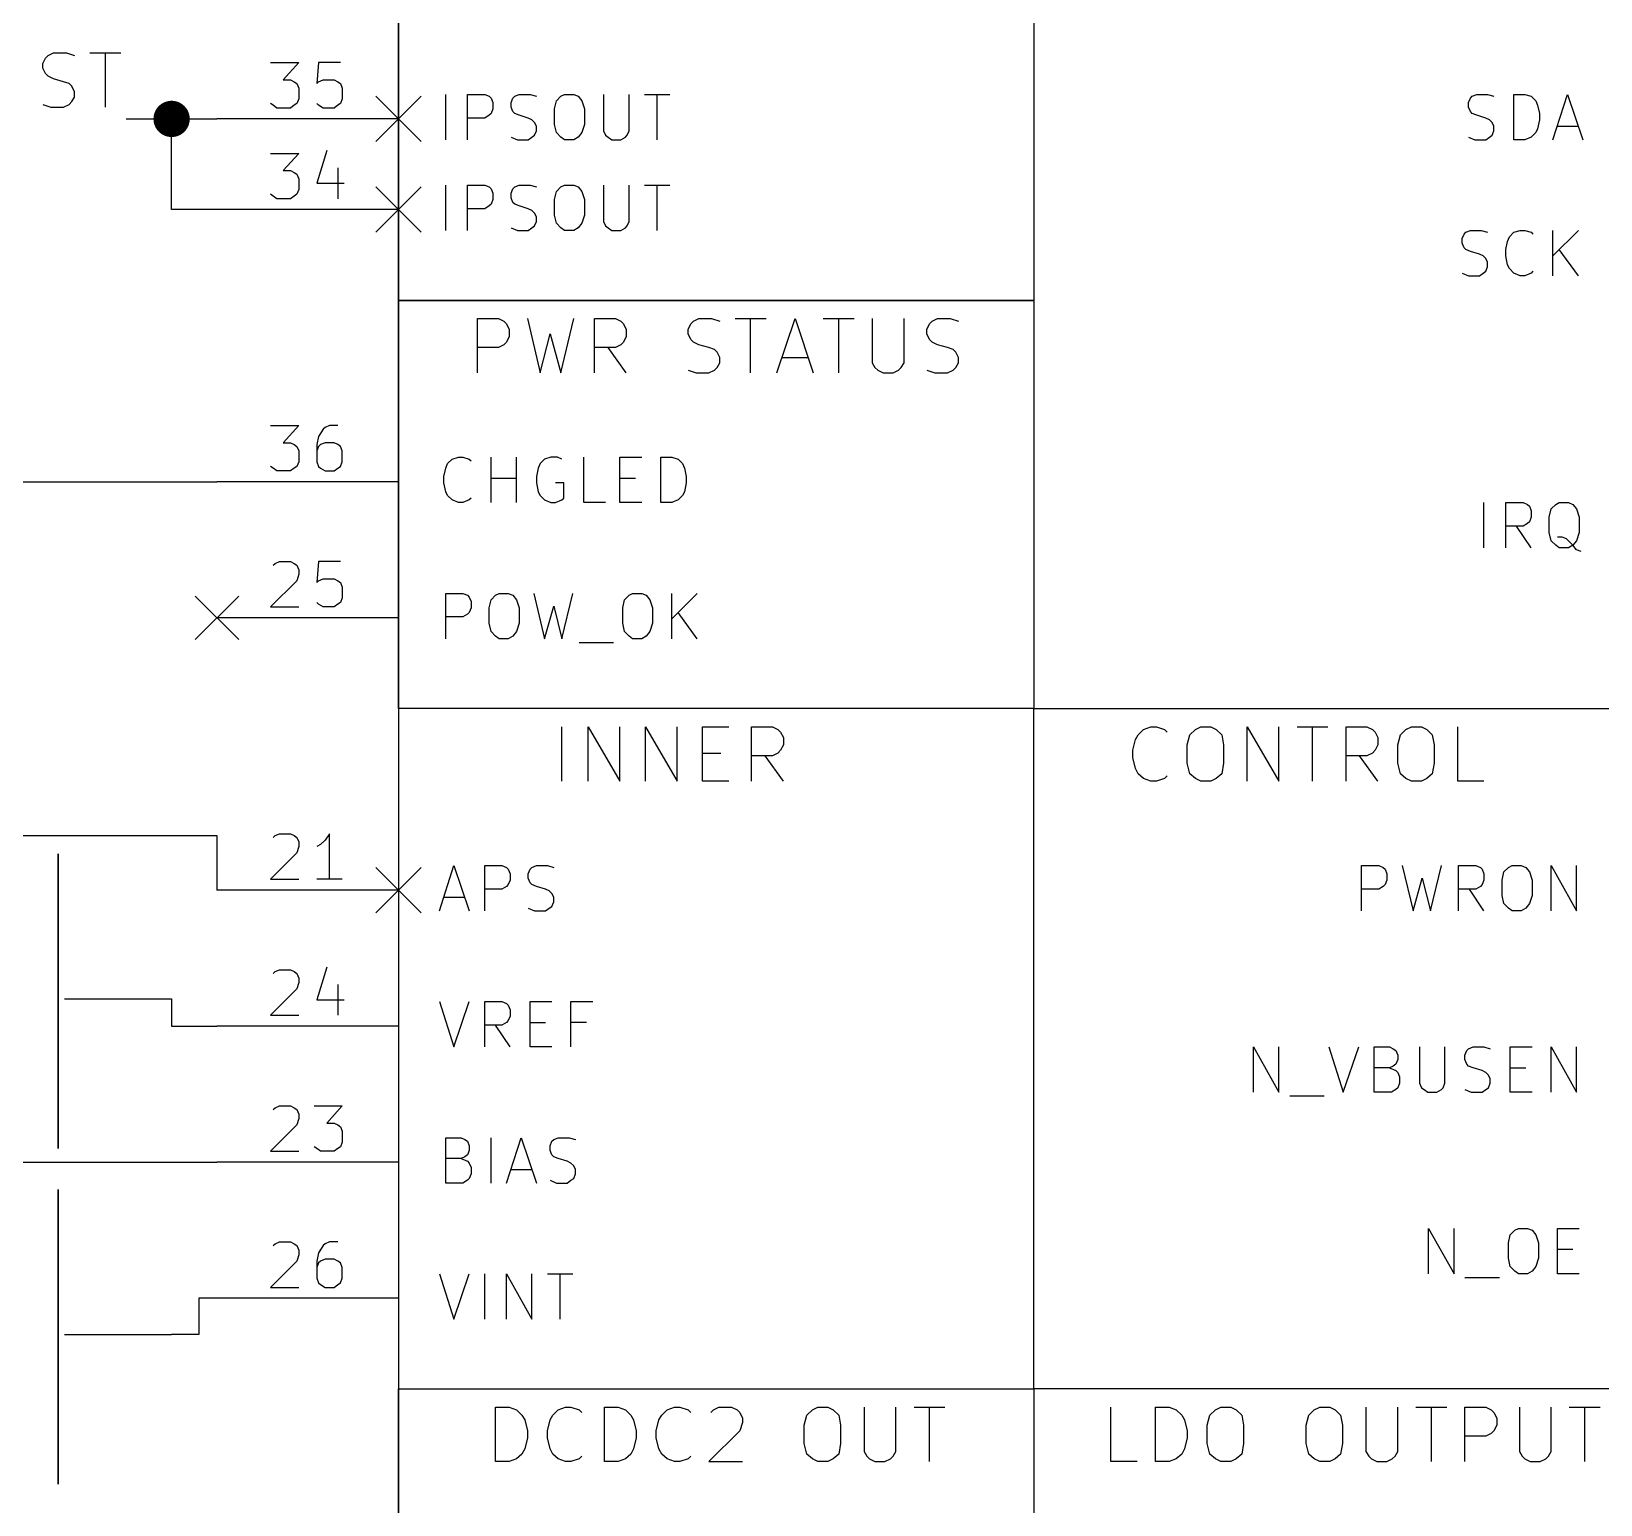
# Model space of a CAD drawing. Extents: x 12 to 829, y -582 to -12.
# Drawn here: x 147.71 to 191.63, y -481.52 to -440.27 of the extents above; entities that cross this region are included whole.
import ezdxf

# ---------------------------------------------------------------- set-up
doc = ezdxf.new("R2010")
doc.units = 0
doc.header["$MEASUREMENT"] = 0
doc.layers.add('BLACK', color=7, linetype='CONTINUOUS')

msp = doc.modelspace()

# ---------------------------------------------------------------- linework, layer by layer
at = {"layer": 'Black'}
for p, q in [((157.988, -410.972), (157.988, -532.892)), ((157.988, -447.802), (157.988, -437.642)), ((175.768, -437.642), (175.768, -447.802)), ((175.768, -437.642), (175.768, -459.232)), ((148.184, -440.944), (148.336, -440.868)), ((148.336, -440.868), (148.692, -440.868)), ((148.692, -440.868), (148.92, -440.944)), ((149.352, -440.868), (150.216, -440.868)), ((149.784, -442.392), (149.784, -440.868)), ((148.031, -441.173), (148.107, -441.02)), ((148.031, -441.3), (148.031, -441.173)), ((148.107, -441.452), (148.031, -441.3)), ((148.107, -441.02), (148.184, -440.944)), ((154.407, -441.147), (155.194, -441.147)), ((155.194, -441.147), (154.762, -441.63)), ((155.753, -441.147), (155.702, -441.731)), ((156.362, -441.147), (155.753, -441.147)), ((148.184, -441.528), (148.107, -441.452)), ((148.336, -441.604), (148.184, -441.528)), ((148.615, -441.681), (148.336, -441.604)), ((148.768, -441.731), (148.615, -441.681)), ((148.844, -441.808), (148.768, -441.731)), ((154.762, -441.63), (154.965, -441.63)), ((154.965, -441.63), (155.067, -441.681)), ((155.067, -441.681), (155.143, -441.731)), ((155.143, -441.731), (155.194, -441.858)), ((155.702, -441.731), (155.753, -441.681)), ((155.753, -441.681), (155.88, -441.63)), ((155.88, -441.63), (156.185, -441.63)), ((156.185, -441.63), (156.286, -441.681)), ((156.286, -441.681), (156.362, -441.731)), ((156.362, -441.731), (156.413, -441.858)), ((148.768, -442.316), (148.844, -442.239)), ((148.92, -441.96), (148.844, -441.808)), ((148.844, -442.239), (148.92, -442.112)), ((148.92, -442.112), (148.92, -441.96)), ((155.194, -442.163), (155.143, -442.29)), ((155.194, -441.858), (155.194, -442.163)), ((156.413, -442.163), (156.362, -442.29)), ((156.413, -441.858), (156.413, -442.163)), ((158.623, -442.087), (157.353, -443.357)), ((158.623, -443.357), (157.353, -442.087)), ((159.309, -443.306), (159.309, -442.036)), ((159.918, -443.306), (159.918, -442.036)), ((159.918, -442.036), (160.401, -442.036)), ((160.401, -442.036), (160.528, -442.087)), ((160.528, -442.087), (160.579, -442.138)), ((160.579, -442.138), (160.63, -442.265)), ((161.138, -442.265), (161.188, -442.138)), ((161.188, -442.138), (161.239, -442.087)), ((161.239, -442.087), (161.366, -442.036)), ((161.366, -442.036), (161.671, -442.036)), ((161.671, -442.036), (161.849, -442.087)), ((162.357, -442.443), (162.408, -442.214)), ((162.408, -442.214), (162.535, -442.087)), ((162.535, -442.087), (162.636, -442.036)), ((162.636, -442.036), (162.89, -442.036)), ((162.89, -442.036), (163.017, -442.087)), ((163.017, -442.087), (163.119, -442.214)), ((163.119, -442.214), (163.195, -442.443)), ((163.728, -442.036), (163.728, -443.052)), ((164.44, -443.052), (164.44, -442.036)), ((164.871, -442.036), (165.583, -442.036)), ((165.227, -443.306), (165.227, -442.036)), ((187.935, -442.265), (187.985, -442.138)), ((187.985, -442.138), (188.036, -442.087)), ((188.036, -442.087), (188.163, -442.036)), ((188.163, -442.036), (188.468, -442.036)), ((188.468, -442.036), (188.646, -442.087)), ((189.205, -443.306), (189.205, -442.036)), ((189.205, -442.036), (189.509, -442.036)), ((189.509, -442.036), (189.687, -442.087)), ((189.687, -442.087), (189.814, -442.214)), ((189.814, -442.214), (189.865, -442.341)), ((190.297, -443.306), (190.703, -442.036)), ((190.703, -442.036), (191.135, -443.306)), ((148.031, -442.316), (148.26, -442.392)), ((148.26, -442.392), (148.615, -442.392)), ((148.615, -442.392), (148.768, -442.316)), ((154.483, -442.341), (154.407, -442.29)), ((154.584, -442.417), (154.483, -442.341)), ((154.965, -442.417), (154.584, -442.417)), ((155.067, -442.341), (154.965, -442.417)), ((155.143, -442.29), (155.067, -442.341)), ((155.753, -442.341), (155.702, -442.29)), ((155.88, -442.417), (155.753, -442.341)), ((156.185, -442.417), (155.88, -442.417)), ((156.286, -442.341), (156.185, -442.417)), ((156.362, -442.29), (156.286, -442.341)), ((160.528, -442.62), (160.401, -442.697)), ((160.579, -442.57), (160.528, -442.62)), ((160.63, -442.443), (160.579, -442.57)), ((160.63, -442.265), (160.63, -442.443)), ((161.138, -442.392), (161.138, -442.265)), ((161.188, -442.519), (161.138, -442.392)), ((161.239, -442.57), (161.188, -442.519)), ((161.366, -442.62), (161.239, -442.57)), ((161.62, -442.697), (161.366, -442.62)), ((162.357, -442.874), (162.357, -442.443)), ((163.195, -442.443), (163.195, -442.874)), ((187.935, -442.392), (187.935, -442.265)), ((187.985, -442.519), (187.935, -442.392)), ((188.036, -442.57), (187.985, -442.519)), ((188.163, -442.62), (188.036, -442.57)), ((188.417, -442.697), (188.163, -442.62)), ((189.865, -442.341), (189.916, -442.57)), ((189.916, -442.57), (189.916, -442.747)), ((150.368, -442.722), (152.908, -442.722)), ((151.638, -445.262), (151.638, -442.722)), ((157.988, -442.722), (152.908, -442.722)), ((160.401, -442.697), (159.918, -442.697)), ((161.722, -442.747), (161.62, -442.697)), ((161.798, -442.824), (161.722, -442.747)), ((161.849, -442.925), (161.798, -442.824)), ((161.798, -443.179), (161.849, -443.052)), ((161.849, -443.052), (161.849, -442.925)), ((162.408, -443.103), (162.357, -442.874)), ((162.535, -443.23), (162.408, -443.103)), ((163.119, -443.103), (163.017, -443.23)), ((163.195, -442.874), (163.119, -443.103)), ((163.728, -443.052), (163.779, -443.179)), ((164.389, -443.179), (164.44, -443.052)), ((188.519, -442.747), (188.417, -442.697)), ((188.595, -442.824), (188.519, -442.747)), ((188.646, -442.925), (188.595, -442.824)), ((188.595, -443.179), (188.646, -443.052)), ((188.646, -443.052), (188.646, -442.925)), ((189.814, -443.103), (189.687, -443.23)), ((189.865, -443.001), (189.814, -443.103)), ((189.916, -442.747), (189.865, -443.001)), ((190.424, -442.925), (191.008, -442.925)), ((161.138, -443.23), (161.315, -443.306)), ((161.315, -443.306), (161.62, -443.306)), ((161.62, -443.306), (161.722, -443.23)), ((161.722, -443.23), (161.798, -443.179)), ((162.636, -443.306), (162.535, -443.23)), ((162.89, -443.306), (162.636, -443.306)), ((163.017, -443.23), (162.89, -443.306)), ((163.779, -443.179), (163.855, -443.23)), ((163.855, -443.23), (163.957, -443.306)), ((163.957, -443.306), (164.211, -443.306)), ((164.211, -443.306), (164.338, -443.23)), ((164.338, -443.23), (164.389, -443.179)), ((187.935, -443.23), (188.112, -443.306)), ((188.112, -443.306), (188.417, -443.306)), ((188.417, -443.306), (188.519, -443.23)), ((188.519, -443.23), (188.595, -443.179)), ((189.509, -443.306), (189.205, -443.306)), ((189.687, -443.23), (189.509, -443.306)), ((154.407, -443.687), (155.194, -443.687)), ((155.194, -443.687), (154.762, -444.17)), ((155.981, -443.611), (155.702, -444.525)), ((154.762, -444.17), (154.965, -444.17)), ((154.965, -444.17), (155.067, -444.221)), ((155.067, -444.221), (155.143, -444.271)), ((155.143, -444.271), (155.194, -444.398)), ((155.194, -444.398), (155.194, -444.703)), ((156.286, -444.094), (156.286, -444.957)), ((154.483, -444.881), (154.407, -444.83)), ((155.143, -444.83), (155.067, -444.881)), ((155.194, -444.703), (155.143, -444.83)), ((155.702, -444.525), (156.464, -444.525)), ((158.623, -444.627), (157.353, -445.897)), ((158.623, -445.897), (157.353, -444.627)), ((159.309, -445.846), (159.309, -444.576)), ((159.918, -445.846), (159.918, -444.576)), ((159.918, -444.576), (160.401, -444.576)), ((160.401, -444.576), (160.528, -444.627)), ((160.528, -444.627), (160.579, -444.678)), ((160.579, -444.678), (160.63, -444.805)), ((160.63, -444.805), (160.63, -444.983)), ((161.138, -444.805), (161.188, -444.678)), ((161.138, -444.932), (161.138, -444.805)), ((161.188, -444.678), (161.239, -444.627)), ((161.239, -444.627), (161.366, -444.576)), ((161.366, -444.576), (161.671, -444.576)), ((161.671, -444.576), (161.849, -444.627)), ((162.357, -444.983), (162.408, -444.754)), ((162.408, -444.754), (162.535, -444.627)), ((162.535, -444.627), (162.636, -444.576)), ((162.636, -444.576), (162.89, -444.576)), ((162.89, -444.576), (163.017, -444.627)), ((163.017, -444.627), (163.119, -444.754)), ((163.119, -444.754), (163.195, -444.983)), ((163.728, -444.576), (163.728, -445.592)), ((164.44, -445.592), (164.44, -444.576)), ((164.871, -444.576), (165.583, -444.576)), ((165.227, -445.846), (165.227, -444.576)), ((152.908, -445.262), (151.638, -445.262)), ((157.988, -445.262), (152.908, -445.262)), ((154.584, -444.957), (154.483, -444.881)), ((154.965, -444.957), (154.584, -444.957)), ((155.067, -444.881), (154.965, -444.957)), ((160.401, -445.237), (159.918, -445.237)), ((160.528, -445.16), (160.401, -445.237)), ((160.579, -445.11), (160.528, -445.16)), ((160.63, -444.983), (160.579, -445.11)), ((161.188, -445.059), (161.138, -444.932)), ((161.239, -445.11), (161.188, -445.059)), ((161.366, -445.16), (161.239, -445.11)), ((161.62, -445.237), (161.366, -445.16)), ((161.722, -445.287), (161.62, -445.237)), ((161.798, -445.364), (161.722, -445.287)), ((162.357, -445.414), (162.357, -444.983)), ((163.195, -444.983), (163.195, -445.414)), ((161.722, -445.77), (161.798, -445.719)), ((161.849, -445.465), (161.798, -445.364)), ((161.798, -445.719), (161.849, -445.592)), ((161.849, -445.592), (161.849, -445.465)), ((162.408, -445.643), (162.357, -445.414)), ((162.535, -445.77), (162.408, -445.643)), ((163.119, -445.643), (163.017, -445.77)), ((163.195, -445.414), (163.119, -445.643)), ((163.728, -445.592), (163.779, -445.719)), ((163.779, -445.719), (163.855, -445.77)), ((164.338, -445.77), (164.389, -445.719)), ((164.389, -445.719), (164.44, -445.592)), ((161.138, -445.77), (161.315, -445.846)), ((161.315, -445.846), (161.62, -445.846)), ((161.62, -445.846), (161.722, -445.77)), ((162.636, -445.846), (162.535, -445.77)), ((162.89, -445.846), (162.636, -445.846)), ((163.017, -445.77), (162.89, -445.846)), ((163.855, -445.77), (163.957, -445.846)), ((163.957, -445.846), (164.211, -445.846)), ((164.211, -445.846), (164.338, -445.77)), ((187.757, -446.075), (187.808, -445.948)), ((187.757, -446.202), (187.757, -446.075)), ((187.808, -445.948), (187.858, -445.897)), ((187.858, -445.897), (187.985, -445.846)), ((187.985, -445.846), (188.29, -445.846)), ((188.29, -445.846), (188.468, -445.897)), ((188.976, -446.38), (189.027, -446.151)), ((189.027, -446.151), (189.078, -446.024)), ((189.078, -446.024), (189.205, -445.897)), ((189.205, -445.897), (189.382, -445.846)), ((189.382, -445.846), (189.509, -445.846)), ((189.509, -445.846), (189.687, -445.897)), ((189.687, -445.897), (189.738, -445.948)), ((190.297, -447.116), (190.297, -445.846)), ((191.008, -445.846), (190.297, -446.557)), ((187.808, -446.329), (187.757, -446.202)), ((187.858, -446.38), (187.808, -446.329)), ((187.985, -446.43), (187.858, -446.38)), ((188.239, -446.507), (187.985, -446.43)), ((188.341, -446.557), (188.239, -446.507)), ((188.417, -446.634), (188.341, -446.557)), ((188.468, -446.735), (188.417, -446.634)), ((188.976, -446.557), (188.976, -446.38)), ((189.027, -446.811), (188.976, -446.557)), ((191.008, -447.116), (190.475, -446.38)), ((187.757, -447.04), (187.935, -447.116)), ((188.239, -447.116), (188.341, -447.04)), ((188.341, -447.04), (188.417, -446.989)), ((188.417, -446.989), (188.468, -446.862)), ((188.468, -446.862), (188.468, -446.735)), ((189.078, -446.913), (189.027, -446.811)), ((189.205, -447.04), (189.078, -446.913)), ((189.382, -447.116), (189.205, -447.04)), ((189.687, -447.04), (189.509, -447.116)), ((189.738, -446.989), (189.687, -447.04)), ((187.935, -447.116), (188.239, -447.116)), ((189.509, -447.116), (189.382, -447.116)), ((157.988, -459.232), (157.988, -447.802)), ((157.988, -447.802), (175.768, -447.802)), ((175.768, -447.802), (157.988, -447.802)), ((175.768, -447.802), (175.768, -459.232)), ((160.198, -449.834), (160.198, -448.31)), ((160.198, -448.31), (160.782, -448.31)), ((160.782, -448.31), (160.934, -448.386)), ((160.934, -448.386), (161.011, -448.462)), ((161.595, -448.31), (161.95, -449.834)), ((162.535, -449.834), (162.89, -448.31)), ((163.474, -449.834), (163.474, -448.31)), ((163.474, -448.31), (164.059, -448.31)), ((164.059, -448.31), (164.211, -448.386)), ((164.211, -448.386), (164.287, -448.462)), ((166.167, -448.462), (166.243, -448.386)), ((166.243, -448.386), (166.395, -448.31)), ((166.395, -448.31), (166.751, -448.31)), ((166.751, -448.31), (166.98, -448.386)), ((167.411, -448.31), (168.275, -448.31)), ((167.843, -449.834), (167.843, -448.31)), ((168.58, -449.834), (169.088, -448.31)), ((169.088, -448.31), (169.596, -449.834)), ((169.875, -448.31), (170.739, -448.31)), ((170.307, -449.834), (170.307, -448.31)), ((171.247, -448.31), (171.247, -449.555)), ((172.136, -449.555), (172.136, -448.31)), ((172.847, -448.462), (172.923, -448.386)), ((172.923, -448.386), (173.076, -448.31)), ((173.076, -448.31), (173.431, -448.31)), ((173.431, -448.31), (173.66, -448.386)), ((161.011, -448.462), (161.087, -448.615)), ((161.087, -448.818), (161.011, -448.97)), ((161.087, -448.615), (161.087, -448.818)), ((161.95, -449.834), (162.23, -448.742)), ((162.23, -448.742), (162.535, -449.834)), ((164.287, -448.462), (164.363, -448.615)), ((164.363, -448.818), (164.287, -448.97)), ((164.363, -448.615), (164.363, -448.818)), ((166.091, -448.615), (166.167, -448.462)), ((166.091, -448.742), (166.091, -448.615)), ((166.167, -448.894), (166.091, -448.742)), ((172.771, -448.615), (172.847, -448.462)), ((172.771, -448.742), (172.771, -448.615)), ((172.847, -448.894), (172.771, -448.742)), ((160.782, -449.123), (160.198, -449.123)), ((160.934, -449.047), (160.782, -449.123)), ((161.011, -448.97), (160.934, -449.047)), ((164.059, -449.123), (163.474, -449.123)), ((164.363, -449.834), (163.855, -449.123)), ((164.211, -449.047), (164.059, -449.123)), ((164.287, -448.97), (164.211, -449.047)), ((166.243, -448.97), (166.167, -448.894)), ((166.395, -449.047), (166.243, -448.97)), ((166.675, -449.123), (166.395, -449.047)), ((166.827, -449.174), (166.675, -449.123)), ((166.903, -449.25), (166.827, -449.174)), ((166.98, -449.402), (166.903, -449.25)), ((172.923, -448.97), (172.847, -448.894)), ((173.076, -449.047), (172.923, -448.97)), ((173.355, -449.123), (173.076, -449.047)), ((173.507, -449.174), (173.355, -449.123)), ((173.584, -449.25), (173.507, -449.174)), ((173.66, -449.402), (173.584, -449.25)), ((166.827, -449.758), (166.903, -449.682)), ((166.903, -449.682), (166.98, -449.555)), ((166.98, -449.555), (166.98, -449.402)), ((168.707, -449.402), (169.443, -449.402)), ((171.247, -449.555), (171.323, -449.682)), ((171.323, -449.682), (171.399, -449.758)), ((171.983, -449.758), (172.06, -449.682)), ((172.06, -449.682), (172.136, -449.555)), ((173.507, -449.758), (173.584, -449.682)), ((173.584, -449.682), (173.66, -449.555)), ((173.66, -449.555), (173.66, -449.402)), ((166.091, -449.758), (166.319, -449.834)), ((166.319, -449.834), (166.675, -449.834)), ((166.675, -449.834), (166.827, -449.758)), ((171.399, -449.758), (171.552, -449.834)), ((171.552, -449.834), (171.831, -449.834)), ((171.831, -449.834), (171.983, -449.758)), ((172.771, -449.758), (172.999, -449.834)), ((172.999, -449.834), (173.355, -449.834)), ((173.355, -449.834), (173.507, -449.758)), ((154.407, -451.307), (155.194, -451.307)), ((155.194, -451.307), (154.762, -451.79)), ((155.88, -451.409), (155.753, -451.612)), ((155.931, -451.358), (155.88, -451.409)), ((156.058, -451.307), (155.931, -451.358)), ((156.286, -451.307), (156.058, -451.307)), ((154.762, -451.79), (154.965, -451.79)), ((154.965, -451.79), (155.067, -451.841)), ((155.067, -451.841), (155.143, -451.891)), ((155.143, -451.891), (155.194, -452.018)), ((155.753, -451.612), (155.702, -451.841)), ((155.702, -451.841), (155.702, -452.323)), ((155.753, -451.891), (155.702, -452.018)), ((155.804, -451.841), (155.753, -451.891)), ((155.931, -451.79), (155.804, -451.841)), ((156.185, -451.79), (155.931, -451.79)), ((156.286, -451.841), (156.185, -451.79)), ((156.362, -451.891), (156.286, -451.841)), ((156.413, -452.018), (156.362, -451.891)), ((155.194, -452.323), (155.143, -452.45)), ((155.194, -452.018), (155.194, -452.323)), ((155.702, -452.323), (155.753, -452.45)), ((156.362, -452.45), (156.413, -452.323)), ((156.413, -452.323), (156.413, -452.018)), ((159.36, -452.374), (159.487, -452.247)), ((159.487, -452.247), (159.664, -452.196)), ((159.664, -452.196), (159.791, -452.196)), ((159.791, -452.196), (159.969, -452.247)), ((159.969, -452.247), (160.02, -452.298)), ((160.579, -453.466), (160.579, -452.196)), ((161.29, -453.466), (161.29, -452.196)), ((162.077, -452.247), (161.95, -452.374)), ((162.255, -452.196), (162.077, -452.247)), ((162.433, -452.196), (162.255, -452.196)), ((162.56, -452.247), (162.433, -452.196)), ((163.17, -453.466), (163.17, -452.196)), ((164.186, -453.466), (164.186, -452.196)), ((164.186, -452.196), (164.795, -452.196)), ((165.329, -453.466), (165.329, -452.196)), ((165.329, -452.196), (165.633, -452.196)), ((165.633, -452.196), (165.811, -452.247)), ((165.811, -452.247), (165.938, -452.374)), ((154.483, -452.501), (154.407, -452.45)), ((154.584, -452.577), (154.483, -452.501)), ((154.965, -452.577), (154.584, -452.577)), ((155.067, -452.501), (154.965, -452.577)), ((155.143, -452.45), (155.067, -452.501)), ((155.753, -452.45), (155.804, -452.501)), ((155.804, -452.501), (155.931, -452.577)), ((155.931, -452.577), (156.185, -452.577)), ((156.185, -452.577), (156.286, -452.501)), ((156.286, -452.501), (156.362, -452.45)), ((159.258, -452.73), (159.309, -452.501)), ((159.258, -452.907), (159.258, -452.73)), ((159.309, -452.501), (159.36, -452.374)), ((160.579, -452.78), (161.29, -452.78)), ((161.9, -452.501), (161.849, -452.73)), ((161.849, -452.73), (161.849, -452.907)), ((161.95, -452.374), (161.9, -452.501)), ((164.186, -452.78), (164.617, -452.78)), ((165.938, -452.374), (165.989, -452.501)), ((165.989, -452.501), (166.04, -452.73)), ((166.04, -452.73), (166.04, -452.907)), ((133.858, -452.882), (152.908, -452.882)), ((157.988, -452.882), (152.908, -452.882)), ((159.309, -453.161), (159.258, -452.907)), ((159.36, -453.263), (159.309, -453.161)), ((161.849, -452.907), (161.9, -453.161)), ((161.9, -453.161), (161.95, -453.263)), ((162.611, -452.907), (162.382, -452.907)), ((162.611, -453.339), (162.611, -452.907)), ((165.989, -453.161), (165.938, -453.263)), ((166.04, -452.907), (165.989, -453.161)), ((159.487, -453.39), (159.36, -453.263)), ((159.664, -453.466), (159.487, -453.39)), ((159.791, -453.466), (159.664, -453.466)), ((159.969, -453.39), (159.791, -453.466)), ((160.02, -453.339), (159.969, -453.39)), ((161.95, -453.263), (162.077, -453.39)), ((162.077, -453.39), (162.255, -453.466)), ((162.255, -453.466), (162.382, -453.466)), ((162.382, -453.466), (162.56, -453.39)), ((162.56, -453.39), (162.611, -453.339)), ((163.779, -453.466), (163.17, -453.466)), ((164.795, -453.466), (164.186, -453.466)), ((165.633, -453.466), (165.329, -453.466)), ((165.811, -453.39), (165.633, -453.466)), ((165.938, -453.263), (165.811, -453.39)), ((188.366, -454.736), (188.366, -453.466)), ((188.976, -454.736), (188.976, -453.466)), ((188.976, -453.466), (189.459, -453.466)), ((189.459, -453.466), (189.586, -453.517)), ((189.586, -453.517), (189.636, -453.568)), ((189.636, -453.568), (189.687, -453.695)), ((190.195, -453.873), (190.246, -453.644)), ((190.246, -453.644), (190.373, -453.517)), ((190.373, -453.517), (190.475, -453.466)), ((190.475, -453.466), (190.729, -453.466)), ((190.729, -453.466), (190.856, -453.517)), ((190.856, -453.517), (190.957, -453.644)), ((190.957, -453.644), (191.033, -453.873)), ((189.586, -454.05), (189.459, -454.127)), ((189.636, -454), (189.586, -454.05)), ((189.687, -453.873), (189.636, -454)), ((189.687, -453.695), (189.687, -453.873)), ((190.195, -454.304), (190.195, -453.873)), ((191.033, -453.873), (191.033, -454.304)), ((189.459, -454.127), (188.976, -454.127)), ((189.687, -454.736), (189.281, -454.127)), ((190.246, -454.533), (190.195, -454.304)), ((190.373, -454.66), (190.246, -454.533)), ((190.551, -454.431), (190.424, -454.431)), ((190.678, -454.482), (190.551, -454.431)), ((190.856, -454.66), (190.678, -454.482)), ((190.957, -454.533), (190.856, -454.66)), ((191.033, -454.304), (190.957, -454.533)), ((190.475, -454.736), (190.373, -454.66)), ((190.729, -454.736), (190.475, -454.736)), ((190.856, -454.66), (190.729, -454.736)), ((190.957, -454.787), (190.856, -454.66)), ((191.084, -454.838), (190.957, -454.787)), ((154.483, -455.219), (154.534, -455.168)), ((154.534, -455.168), (154.661, -455.117)), ((154.661, -455.117), (154.965, -455.117)), ((154.965, -455.117), (155.067, -455.168)), ((155.067, -455.168), (155.143, -455.219)), ((155.143, -455.219), (155.194, -455.346)), ((155.194, -455.346), (155.194, -455.473)), ((155.753, -455.117), (155.702, -455.701)), ((156.362, -455.117), (155.753, -455.117)), ((155.143, -455.651), (154.407, -456.387)), ((155.194, -455.473), (155.143, -455.651)), ((155.702, -455.701), (155.753, -455.651)), ((155.753, -455.651), (155.88, -455.6)), ((155.88, -455.6), (156.185, -455.6)), ((156.185, -455.6), (156.286, -455.651)), ((156.286, -455.651), (156.362, -455.701)), ((156.362, -455.701), (156.413, -455.828)), ((156.413, -455.828), (156.413, -456.133)), ((152.298, -456.082), (153.518, -457.302)), ((153.518, -456.082), (152.298, -457.302)), ((155.753, -456.311), (155.702, -456.26)), ((156.362, -456.26), (156.286, -456.311)), ((156.413, -456.133), (156.362, -456.26)), ((159.309, -457.276), (159.309, -456.006)), ((159.309, -456.006), (159.791, -456.006)), ((159.791, -456.006), (159.918, -456.057)), ((159.918, -456.057), (159.969, -456.108)), ((159.969, -456.108), (160.02, -456.235)), ((160.02, -456.235), (160.02, -456.413)), ((160.528, -456.413), (160.579, -456.184)), ((160.579, -456.184), (160.706, -456.057)), ((160.706, -456.057), (160.807, -456.006)), ((160.807, -456.006), (161.061, -456.006)), ((161.061, -456.006), (161.188, -456.057)), ((161.188, -456.057), (161.29, -456.184)), ((161.29, -456.184), (161.366, -456.413)), ((161.773, -456.006), (162.077, -457.276)), ((162.56, -457.276), (162.865, -456.006)), ((164.262, -456.413), (164.313, -456.184)), ((164.313, -456.184), (164.44, -456.057)), ((164.44, -456.057), (164.541, -456.006)), ((164.541, -456.006), (164.795, -456.006)), ((164.795, -456.006), (164.922, -456.057)), ((164.922, -456.057), (165.024, -456.184)), ((165.024, -456.184), (165.1, -456.413)), ((165.633, -457.276), (165.633, -456.006)), ((166.345, -456.006), (165.633, -456.717)), ((157.988, -456.692), (152.908, -456.692)), ((154.407, -456.387), (155.194, -456.387)), ((155.88, -456.387), (155.753, -456.311)), ((156.185, -456.387), (155.88, -456.387)), ((156.286, -456.311), (156.185, -456.387)), ((159.791, -456.667), (159.309, -456.667)), ((159.918, -456.59), (159.791, -456.667)), ((159.969, -456.54), (159.918, -456.59)), ((160.02, -456.413), (159.969, -456.54)), ((160.528, -456.844), (160.528, -456.413)), ((161.366, -456.413), (161.366, -456.844)), ((162.077, -457.276), (162.331, -456.362)), ((162.331, -456.362), (162.56, -457.276)), ((164.262, -456.844), (164.262, -456.413)), ((165.1, -456.413), (165.1, -456.844)), ((166.345, -457.276), (165.811, -456.54)), ((160.579, -457.073), (160.528, -456.844)), ((160.706, -457.2), (160.579, -457.073)), ((161.29, -457.073), (161.188, -457.2)), ((161.366, -456.844), (161.29, -457.073)), ((164.313, -457.073), (164.262, -456.844)), ((164.44, -457.2), (164.313, -457.073)), ((165.024, -457.073), (164.922, -457.2)), ((165.1, -456.844), (165.024, -457.073)), ((160.807, -457.276), (160.706, -457.2)), ((161.061, -457.276), (160.807, -457.276)), ((161.188, -457.2), (161.061, -457.276)), ((163.043, -457.378), (164.008, -457.378)), ((164.541, -457.276), (164.44, -457.2)), ((164.795, -457.276), (164.541, -457.276)), ((164.922, -457.2), (164.795, -457.276)), ((157.988, -459.232), (157.988, -478.282)), ((175.768, -459.232), (157.988, -459.232)), ((175.768, -459.232), (157.988, -459.232)), ((175.768, -478.282), (175.768, -459.232)), ((175.768, -478.282), (175.768, -459.232)), ((175.768, -459.232), (192.278, -459.232)), ((175.768, -459.232), (192.278, -459.232)), ((162.56, -461.264), (162.56, -459.74)), ((163.297, -461.264), (163.297, -459.74)), ((163.297, -459.74), (164.186, -461.264)), ((164.186, -461.264), (164.186, -459.74)), ((164.897, -461.264), (164.897, -459.74)), ((164.897, -459.74), (165.786, -461.264)), ((165.786, -461.264), (165.786, -459.74)), ((166.497, -461.264), (166.497, -459.74)), ((166.497, -459.74), (167.234, -459.74)), ((167.869, -461.264), (167.869, -459.74)), ((167.869, -459.74), (168.453, -459.74)), ((168.453, -459.74), (168.605, -459.816)), ((178.841, -459.816), (179.045, -459.74)), ((179.045, -459.74), (179.197, -459.74)), ((179.197, -459.74), (179.426, -459.816)), ((180.289, -459.816), (180.442, -459.74)), ((180.442, -459.74), (180.721, -459.74)), ((180.721, -459.74), (180.873, -459.816)), ((181.737, -461.264), (181.737, -459.74)), ((181.737, -459.74), (182.626, -461.264)), ((182.626, -461.264), (182.626, -459.74)), ((183.134, -459.74), (183.998, -459.74)), ((183.566, -461.264), (183.566, -459.74)), ((184.506, -461.264), (184.506, -459.74)), ((184.506, -459.74), (185.09, -459.74)), ((185.09, -459.74), (185.242, -459.816)), ((186.182, -459.816), (186.334, -459.74)), ((186.334, -459.74), (186.614, -459.74)), ((186.614, -459.74), (186.766, -459.816)), ((187.63, -461.264), (187.63, -459.74)), ((168.605, -459.816), (168.681, -459.892)), ((168.681, -459.892), (168.758, -460.045)), ((168.758, -460.248), (168.681, -460.4)), ((168.758, -460.045), (168.758, -460.248)), ((178.537, -460.4), (178.613, -460.096)), ((178.613, -460.096), (178.689, -459.969)), ((178.689, -459.969), (178.841, -459.816)), ((179.426, -459.816), (179.502, -459.892)), ((180.061, -460.248), (180.137, -459.969)), ((180.061, -460.756), (180.061, -460.248)), ((180.137, -459.969), (180.289, -459.816)), ((180.873, -459.816), (181.026, -459.969)), ((181.026, -459.969), (181.077, -460.248)), ((181.077, -460.248), (181.077, -460.756)), ((185.242, -459.816), (185.318, -459.892)), ((185.318, -459.892), (185.395, -460.045)), ((185.395, -460.248), (185.318, -460.4)), ((185.395, -460.045), (185.395, -460.248)), ((185.953, -460.248), (186.03, -459.969)), ((185.953, -460.756), (185.953, -460.248)), ((186.03, -459.969), (186.182, -459.816)), ((186.766, -459.816), (186.919, -459.969)), ((186.919, -459.969), (186.969, -460.248)), ((186.969, -460.248), (186.969, -460.756)), ((166.497, -460.477), (167.005, -460.477)), ((168.453, -460.553), (167.869, -460.553)), ((168.758, -461.264), (168.25, -460.553)), ((168.605, -460.477), (168.453, -460.553)), ((168.681, -460.4), (168.605, -460.477)), ((178.537, -460.604), (178.537, -460.4)), ((178.613, -460.908), (178.537, -460.604)), ((185.09, -460.553), (184.506, -460.553)), ((185.395, -461.264), (184.887, -460.553)), ((185.242, -460.477), (185.09, -460.553)), ((185.318, -460.4), (185.242, -460.477)), ((178.689, -461.061), (178.613, -460.908)), ((178.841, -461.188), (178.689, -461.061)), ((179.502, -461.112), (179.426, -461.188)), ((180.137, -461.061), (180.061, -460.756)), ((180.289, -461.188), (180.137, -461.061)), ((181.026, -461.061), (180.873, -461.188)), ((181.077, -460.756), (181.026, -461.061)), ((186.03, -461.061), (185.953, -460.756)), ((186.182, -461.188), (186.03, -461.061)), ((186.919, -461.061), (186.766, -461.188)), ((186.969, -460.756), (186.919, -461.061)), ((167.234, -461.264), (166.497, -461.264)), ((179.045, -461.264), (178.841, -461.188)), ((179.197, -461.264), (179.045, -461.264)), ((179.426, -461.188), (179.197, -461.264)), ((180.442, -461.264), (180.289, -461.188)), ((180.721, -461.264), (180.442, -461.264)), ((180.873, -461.188), (180.721, -461.264)), ((186.334, -461.264), (186.182, -461.188)), ((186.614, -461.264), (186.334, -461.264)), ((186.766, -461.188), (186.614, -461.264)), ((188.366, -461.264), (187.63, -461.264)), ((112.268, -462.788), (152.908, -462.788)), ((152.908, -462.788), (152.908, -464.312)), ((154.483, -462.839), (154.534, -462.788)), ((154.534, -462.788), (154.661, -462.737)), ((154.661, -462.737), (154.965, -462.737)), ((154.965, -462.737), (155.067, -462.788)), ((155.067, -462.788), (155.143, -462.839)), ((155.143, -462.839), (155.194, -462.966)), ((156.058, -462.737), (155.931, -462.915)), ((156.058, -464.007), (156.058, -462.737)), ((148.463, -463.296), (148.463, -471.551)), ((148.463, -471.551), (148.463, -463.296)), ((155.143, -463.271), (154.407, -464.007)), ((155.194, -463.093), (155.143, -463.271)), ((155.194, -462.966), (155.194, -463.093)), ((155.804, -463.042), (155.702, -463.093)), ((155.931, -462.915), (155.804, -463.042)), ((158.623, -463.677), (157.353, -464.947)), ((158.623, -464.947), (157.353, -463.677)), ((159.131, -464.896), (159.537, -463.626)), ((159.537, -463.626), (159.969, -464.896)), ((160.401, -464.896), (160.401, -463.626)), ((160.401, -463.626), (160.884, -463.626)), ((160.884, -463.626), (161.011, -463.677)), ((161.011, -463.677), (161.061, -463.728)), ((161.061, -463.728), (161.112, -463.855)), ((161.62, -463.855), (161.671, -463.728)), ((161.671, -463.728), (161.722, -463.677)), ((161.722, -463.677), (161.849, -463.626)), ((161.849, -463.626), (162.154, -463.626)), ((162.154, -463.626), (162.331, -463.677)), ((184.937, -464.896), (184.937, -463.626)), ((184.937, -463.626), (185.42, -463.626)), ((185.42, -463.626), (185.547, -463.677)), ((185.547, -463.677), (185.598, -463.728)), ((185.598, -463.728), (185.649, -463.855)), ((186.08, -463.626), (186.385, -464.896)), ((186.868, -464.896), (187.173, -463.626)), ((187.655, -464.896), (187.655, -463.626)), ((187.655, -463.626), (188.138, -463.626)), ((188.138, -463.626), (188.265, -463.677)), ((188.265, -463.677), (188.316, -463.728)), ((188.316, -463.728), (188.366, -463.855)), ((188.925, -463.804), (189.052, -463.677)), ((189.052, -463.677), (189.154, -463.626)), ((189.154, -463.626), (189.408, -463.626)), ((189.408, -463.626), (189.535, -463.677)), ((189.535, -463.677), (189.636, -463.804)), ((190.246, -464.896), (190.246, -463.626)), ((190.246, -463.626), (190.957, -464.896)), ((190.957, -464.896), (190.957, -463.626)), ((154.407, -464.007), (155.194, -464.007)), ((156.413, -464.007), (155.702, -464.007)), ((161.061, -464.16), (161.011, -464.21)), ((161.112, -464.033), (161.061, -464.16)), ((161.112, -463.855), (161.112, -464.033)), ((161.62, -463.982), (161.62, -463.855)), ((161.671, -464.109), (161.62, -463.982)), ((161.722, -464.16), (161.671, -464.109)), ((161.849, -464.21), (161.722, -464.16)), ((185.598, -464.16), (185.547, -464.21)), ((185.649, -464.033), (185.598, -464.16)), ((185.649, -463.855), (185.649, -464.033)), ((186.385, -464.896), (186.639, -463.982)), ((186.639, -463.982), (186.868, -464.896)), ((188.316, -464.16), (188.265, -464.21)), ((188.366, -464.033), (188.316, -464.16)), ((188.366, -463.855), (188.366, -464.033)), ((188.874, -464.033), (188.925, -463.804)), ((188.874, -464.464), (188.874, -464.033)), ((189.636, -463.804), (189.713, -464.033)), ((189.713, -464.033), (189.713, -464.464)), ((157.988, -464.312), (152.908, -464.312)), ((159.258, -464.515), (159.842, -464.515)), ((160.884, -464.287), (160.401, -464.287)), ((161.011, -464.21), (160.884, -464.287)), ((162.103, -464.287), (161.849, -464.21)), ((162.204, -464.337), (162.103, -464.287)), ((162.281, -464.414), (162.204, -464.337)), ((162.331, -464.515), (162.281, -464.414)), ((162.331, -464.642), (162.331, -464.515)), ((185.42, -464.287), (184.937, -464.287)), ((185.547, -464.21), (185.42, -464.287)), ((188.138, -464.287), (187.655, -464.287)), ((188.366, -464.896), (187.96, -464.287)), ((188.265, -464.21), (188.138, -464.287)), ((188.925, -464.693), (188.874, -464.464)), ((189.713, -464.464), (189.636, -464.693)), ((161.62, -464.82), (161.798, -464.896)), ((161.798, -464.896), (162.103, -464.896)), ((162.103, -464.896), (162.204, -464.82)), ((162.204, -464.82), (162.281, -464.769)), ((162.281, -464.769), (162.331, -464.642)), ((189.052, -464.82), (188.925, -464.693)), ((189.154, -464.896), (189.052, -464.82)), ((189.408, -464.896), (189.154, -464.896)), ((189.535, -464.82), (189.408, -464.896)), ((189.636, -464.693), (189.535, -464.82)), ((154.483, -466.649), (154.534, -466.598)), ((154.534, -466.598), (154.661, -466.547)), ((154.661, -466.547), (154.965, -466.547)), ((154.965, -466.547), (155.067, -466.598)), ((155.067, -466.598), (155.143, -466.649)), ((155.143, -466.649), (155.194, -466.776)), ((155.194, -466.776), (155.194, -466.903)), ((155.981, -466.471), (155.702, -467.385)), ((155.143, -467.081), (154.407, -467.817)), ((155.194, -466.903), (155.143, -467.081)), ((156.286, -466.954), (156.286, -467.817)), ((148.641, -467.36), (151.638, -467.36)), ((151.638, -467.36), (151.638, -468.122)), ((155.702, -467.385), (156.464, -467.385)), ((159.131, -467.436), (159.537, -468.706)), ((159.537, -468.706), (159.969, -467.436)), ((160.401, -468.706), (160.401, -467.436)), ((160.401, -467.436), (160.884, -467.436)), ((160.884, -467.436), (161.011, -467.487)), ((161.011, -467.487), (161.061, -467.538)), ((161.061, -467.538), (161.112, -467.665)), ((161.112, -467.665), (161.112, -467.843)), ((161.671, -468.706), (161.671, -467.436)), ((161.671, -467.436), (162.281, -467.436)), ((162.814, -468.706), (162.814, -467.436)), ((162.814, -467.436), (163.424, -467.436)), ((151.638, -468.122), (152.908, -468.122)), ((157.988, -468.122), (152.908, -468.122)), ((154.407, -467.817), (155.194, -467.817)), ((160.884, -468.097), (160.401, -468.097)), ((161.112, -468.706), (160.706, -468.097)), ((161.011, -468.02), (160.884, -468.097)), ((161.061, -467.97), (161.011, -468.02)), ((161.112, -467.843), (161.061, -467.97)), ((161.671, -468.02), (162.103, -468.02)), ((163.246, -468.02), (162.814, -468.02)), ((162.281, -468.706), (161.671, -468.706)), ((181.915, -469.976), (181.915, -468.706)), ((181.915, -468.706), (182.626, -469.976)), ((182.626, -469.976), (182.626, -468.706)), ((184.023, -468.706), (184.429, -469.976)), ((184.429, -469.976), (184.861, -468.706)), ((185.293, -469.976), (185.293, -468.706)), ((185.293, -468.706), (185.725, -468.706)), ((185.725, -468.706), (185.826, -468.757)), ((185.826, -468.757), (185.903, -468.808)), ((185.903, -468.808), (185.953, -468.935)), ((185.953, -468.935), (185.953, -469.062)), ((186.563, -468.706), (186.563, -469.722)), ((187.274, -469.722), (187.274, -468.706)), ((187.833, -468.935), (187.884, -468.808)), ((187.833, -469.062), (187.833, -468.935)), ((187.884, -468.808), (187.935, -468.757)), ((187.935, -468.757), (188.062, -468.706)), ((188.062, -468.706), (188.366, -468.706)), ((188.366, -468.706), (188.544, -468.757)), ((189.103, -469.976), (189.103, -468.706)), ((189.103, -468.706), (189.713, -468.706)), ((190.246, -469.976), (190.246, -468.706)), ((190.246, -468.706), (190.957, -469.976)), ((190.957, -469.976), (190.957, -468.706)), ((185.725, -469.29), (185.293, -469.29)), ((185.826, -469.24), (185.725, -469.29)), ((185.725, -469.29), (185.903, -469.367)), ((185.903, -469.189), (185.826, -469.24)), ((185.953, -469.062), (185.903, -469.189)), ((185.903, -469.367), (185.953, -469.417)), ((185.953, -469.417), (186.004, -469.544)), ((187.884, -469.189), (187.833, -469.062)), ((187.935, -469.24), (187.884, -469.189)), ((188.062, -469.29), (187.935, -469.24)), ((188.316, -469.367), (188.062, -469.29)), ((188.417, -469.417), (188.316, -469.367)), ((188.493, -469.494), (188.417, -469.417)), ((189.103, -469.29), (189.535, -469.29)), ((185.903, -469.9), (185.776, -469.976)), ((185.953, -469.849), (185.903, -469.9)), ((186.004, -469.722), (185.953, -469.849)), ((186.004, -469.544), (186.004, -469.722)), ((186.563, -469.722), (186.614, -469.849)), ((186.614, -469.849), (186.69, -469.9)), ((186.69, -469.9), (186.792, -469.976)), ((187.046, -469.976), (187.173, -469.9)), ((187.173, -469.9), (187.223, -469.849)), ((187.223, -469.849), (187.274, -469.722)), ((187.833, -469.9), (188.011, -469.976)), ((188.316, -469.976), (188.417, -469.9)), ((188.417, -469.9), (188.493, -469.849)), ((188.544, -469.595), (188.493, -469.494)), ((188.493, -469.849), (188.544, -469.722)), ((188.544, -469.722), (188.544, -469.595)), ((182.931, -470.078), (183.896, -470.078)), ((185.776, -469.976), (185.293, -469.976)), ((186.792, -469.976), (187.046, -469.976)), ((188.011, -469.976), (188.316, -469.976)), ((189.713, -469.976), (189.103, -469.976)), ((154.483, -470.459), (154.534, -470.408)), ((154.534, -470.408), (154.661, -470.357)), ((154.661, -470.357), (154.965, -470.357)), ((154.965, -470.357), (155.067, -470.408)), ((155.067, -470.408), (155.143, -470.459)), ((155.143, -470.459), (155.194, -470.586)), ((155.194, -470.713), (155.143, -470.891)), ((155.194, -470.586), (155.194, -470.713)), ((155.626, -470.357), (156.413, -470.357)), ((156.413, -470.357), (155.981, -470.84)), ((155.143, -470.891), (154.407, -471.627)), ((155.981, -470.84), (156.185, -470.84)), ((156.185, -470.84), (156.286, -470.891)), ((156.286, -470.891), (156.362, -470.941)), ((156.362, -470.941), (156.413, -471.068)), ((156.413, -471.068), (156.413, -471.373)), ((154.407, -471.627), (155.194, -471.627)), ((155.702, -471.551), (155.626, -471.5)), ((155.804, -471.627), (155.702, -471.551)), ((156.185, -471.627), (155.804, -471.627)), ((156.286, -471.551), (156.185, -471.627)), ((156.362, -471.5), (156.286, -471.551)), ((156.413, -471.373), (156.362, -471.5)), ((159.309, -472.516), (159.309, -471.246)), ((159.309, -471.246), (159.741, -471.246)), ((159.741, -471.246), (159.842, -471.297)), ((159.842, -471.297), (159.918, -471.348)), ((159.918, -471.348), (159.969, -471.475)), ((159.969, -471.602), (159.918, -471.729)), ((159.969, -471.475), (159.969, -471.602)), ((160.579, -472.516), (160.579, -471.246)), ((161.011, -472.516), (161.417, -471.246)), ((161.417, -471.246), (161.849, -472.516)), ((162.23, -471.475), (162.281, -471.348)), ((162.23, -471.602), (162.23, -471.475)), ((162.281, -471.729), (162.23, -471.602)), ((162.281, -471.348), (162.331, -471.297)), ((162.331, -471.297), (162.458, -471.246)), ((162.458, -471.246), (162.763, -471.246)), ((162.763, -471.246), (162.941, -471.297)), ((140.716, -471.932), (152.908, -471.932)), ((157.988, -471.932), (152.908, -471.932)), ((159.741, -471.83), (159.309, -471.83)), ((159.842, -471.78), (159.741, -471.83)), ((159.741, -471.83), (159.918, -471.907)), ((159.918, -471.729), (159.842, -471.78)), ((159.918, -471.907), (159.969, -471.957)), ((159.969, -471.957), (160.02, -472.084)), ((160.02, -472.084), (160.02, -472.262)), ((162.331, -471.78), (162.281, -471.729)), ((162.458, -471.83), (162.331, -471.78)), ((162.712, -471.907), (162.458, -471.83)), ((162.814, -471.957), (162.712, -471.907)), ((162.89, -472.034), (162.814, -471.957)), ((162.941, -472.135), (162.89, -472.034)), ((159.791, -472.516), (159.309, -472.516)), ((159.918, -472.44), (159.791, -472.516)), ((159.969, -472.389), (159.918, -472.44)), ((160.02, -472.262), (159.969, -472.389)), ((161.138, -472.135), (161.722, -472.135)), ((162.23, -472.44), (162.408, -472.516)), ((162.408, -472.516), (162.712, -472.516)), ((162.712, -472.516), (162.814, -472.44)), ((162.814, -472.44), (162.89, -472.389)), ((162.89, -472.389), (162.941, -472.262)), ((162.941, -472.262), (162.941, -472.135)), ((148.463, -472.694), (148.463, -480.949)), ((148.463, -480.949), (148.463, -472.694)), ((186.817, -475.056), (186.817, -473.786)), ((186.817, -473.786), (187.528, -475.056)), ((187.528, -475.056), (187.528, -473.786)), ((189.103, -473.964), (189.23, -473.837)), ((189.23, -473.837), (189.332, -473.786)), ((189.332, -473.786), (189.586, -473.786)), ((189.586, -473.786), (189.713, -473.837)), ((189.713, -473.837), (189.814, -473.964)), ((190.424, -475.056), (190.424, -473.786)), ((190.424, -473.786), (191.033, -473.786)), ((154.483, -474.269), (154.534, -474.218)), ((154.534, -474.218), (154.661, -474.167)), ((154.661, -474.167), (154.965, -474.167)), ((154.965, -474.167), (155.067, -474.218)), ((155.067, -474.218), (155.143, -474.269)), ((155.143, -474.269), (155.194, -474.396)), ((155.88, -474.269), (155.753, -474.472)), ((155.931, -474.218), (155.88, -474.269)), ((156.058, -474.167), (155.931, -474.218)), ((156.286, -474.167), (156.058, -474.167)), ((189.052, -474.193), (189.103, -473.964)), ((189.052, -474.624), (189.052, -474.193)), ((189.814, -473.964), (189.89, -474.193)), ((189.89, -474.193), (189.89, -474.624)), ((155.143, -474.701), (154.407, -475.437)), ((155.194, -474.523), (155.143, -474.701)), ((155.194, -474.396), (155.194, -474.523)), ((155.753, -474.472), (155.702, -474.701)), ((155.702, -474.701), (155.702, -475.183)), ((155.804, -474.701), (155.753, -474.751)), ((155.931, -474.65), (155.804, -474.701)), ((156.185, -474.65), (155.931, -474.65)), ((156.286, -474.701), (156.185, -474.65)), ((156.362, -474.751), (156.286, -474.701)), ((189.103, -474.853), (189.052, -474.624)), ((189.89, -474.624), (189.814, -474.853)), ((190.424, -474.37), (190.856, -474.37)), ((155.753, -474.751), (155.702, -474.878)), ((156.413, -474.878), (156.362, -474.751)), ((156.413, -475.183), (156.413, -474.878)), ((159.131, -475.056), (159.537, -476.326)), ((159.537, -476.326), (159.969, -475.056)), ((160.401, -476.326), (160.401, -475.056)), ((161.011, -476.326), (161.011, -475.056)), ((161.011, -475.056), (161.722, -476.326)), ((161.722, -476.326), (161.722, -475.056)), ((162.154, -475.056), (162.865, -475.056)), ((162.509, -476.326), (162.509, -475.056)), ((187.833, -475.158), (188.798, -475.158)), ((189.23, -474.98), (189.103, -474.853)), ((189.332, -475.056), (189.23, -474.98)), ((189.586, -475.056), (189.332, -475.056)), ((189.713, -474.98), (189.586, -475.056)), ((189.814, -474.853), (189.713, -474.98)), ((191.033, -475.056), (190.424, -475.056)), ((154.407, -475.437), (155.194, -475.437)), ((155.702, -475.183), (155.753, -475.31)), ((155.753, -475.31), (155.804, -475.361)), ((155.804, -475.361), (155.931, -475.437)), ((155.931, -475.437), (156.185, -475.437)), ((156.185, -475.437), (156.286, -475.361)), ((156.286, -475.361), (156.362, -475.31)), ((156.362, -475.31), (156.413, -475.183)), ((152.908, -475.742), (152.4, -475.742)), ((152.4, -475.742), (152.4, -476.758)), ((157.988, -475.742), (152.908, -475.742)), ((148.641, -476.758), (151.638, -476.758)), ((152.4, -476.758), (151.638, -476.758)), ((157.988, -478.282), (175.768, -478.282)), ((157.988, -494.792), (157.988, -478.282)), ((157.988, -478.282), (175.768, -478.282)), ((175.768, -478.282), (175.768, -494.792)), ((175.768, -478.282), (175.768, -508.762)), ((192.278, -478.282), (175.768, -478.282)), ((192.278, -478.282), (175.768, -478.282)), ((160.706, -480.314), (160.706, -478.79)), ((160.706, -478.79), (161.087, -478.79)), ((161.087, -478.79), (161.29, -478.866)), ((161.29, -478.866), (161.442, -479.019)), ((161.442, -479.019), (161.519, -479.146)), ((162.23, -479.146), (162.306, -479.019)), ((162.306, -479.019), (162.458, -478.866)), ((162.458, -478.866), (162.662, -478.79)), ((162.662, -478.79), (162.814, -478.79)), ((162.814, -478.79), (163.043, -478.866)), ((163.043, -478.866), (163.119, -478.942)), ((163.754, -480.314), (163.754, -478.79)), ((163.754, -478.79), (164.135, -478.79)), ((164.135, -478.79), (164.338, -478.866)), ((164.338, -478.866), (164.49, -479.019)), ((164.49, -479.019), (164.567, -479.146)), ((165.278, -479.146), (165.354, -479.019)), ((165.354, -479.019), (165.506, -478.866)), ((165.506, -478.866), (165.71, -478.79)), ((165.71, -478.79), (165.862, -478.79)), ((165.862, -478.79), (166.091, -478.866)), ((166.091, -478.866), (166.167, -478.942)), ((166.726, -478.942), (166.802, -478.866)), ((166.802, -478.866), (166.954, -478.79)), ((166.954, -478.79), (167.31, -478.79)), ((167.31, -478.79), (167.462, -478.866)), ((167.462, -478.866), (167.538, -478.942)), ((167.538, -478.942), (167.615, -479.095)), ((167.615, -479.095), (167.615, -479.222)), ((169.342, -479.298), (169.418, -479.019)), ((169.418, -479.019), (169.57, -478.866)), ((169.57, -478.866), (169.723, -478.79)), ((169.723, -478.79), (170.002, -478.79)), ((170.002, -478.79), (170.155, -478.866)), ((170.155, -478.866), (170.307, -479.019)), ((170.307, -479.019), (170.358, -479.298)), ((171.018, -478.79), (171.018, -480.035)), ((171.907, -480.035), (171.907, -478.79)), ((172.415, -478.79), (173.279, -478.79)), ((172.847, -480.314), (172.847, -478.79)), ((177.927, -480.314), (177.927, -478.79)), ((179.172, -480.314), (179.172, -478.79)), ((179.172, -478.79), (179.553, -478.79)), ((179.553, -478.79), (179.756, -478.866)), ((179.756, -478.866), (179.908, -479.019)), ((179.908, -479.019), (179.984, -479.146)), ((180.619, -479.298), (180.696, -479.019)), ((180.696, -479.019), (180.848, -478.866)), ((180.848, -478.866), (181, -478.79)), ((181, -478.79), (181.28, -478.79)), ((181.28, -478.79), (181.432, -478.866)), ((181.432, -478.866), (181.585, -479.019)), ((181.585, -479.019), (181.635, -479.298)), ((183.388, -479.298), (183.464, -479.019)), ((183.464, -479.019), (183.617, -478.866)), ((183.617, -478.866), (183.769, -478.79)), ((183.769, -478.79), (184.048, -478.79)), ((184.048, -478.79), (184.201, -478.866)), ((184.201, -478.866), (184.353, -479.019)), ((184.353, -479.019), (184.404, -479.298)), ((185.064, -478.79), (185.064, -480.035)), ((185.953, -480.035), (185.953, -478.79)), ((186.461, -478.79), (187.325, -478.79)), ((186.893, -480.314), (186.893, -478.79)), ((187.833, -480.314), (187.833, -478.79)), ((187.833, -478.79), (188.417, -478.79)), ((188.417, -478.79), (188.57, -478.866)), ((188.57, -478.866), (188.646, -478.942)), ((188.646, -478.942), (188.722, -479.095)), ((188.722, -479.095), (188.722, -479.298)), ((189.357, -478.79), (189.357, -480.035)), ((190.246, -480.035), (190.246, -478.79)), ((190.754, -478.79), (191.618, -478.79)), ((191.186, -480.314), (191.186, -478.79)), ((161.519, -479.146), (161.595, -479.45)), ((161.595, -479.45), (161.595, -479.654)), ((162.154, -479.45), (162.23, -479.146)), ((162.154, -479.654), (162.154, -479.45)), ((164.567, -479.146), (164.643, -479.45)), ((164.643, -479.45), (164.643, -479.654)), ((165.202, -479.45), (165.278, -479.146)), ((165.202, -479.654), (165.202, -479.45)), ((167.538, -479.45), (166.675, -480.314)), ((167.615, -479.222), (167.538, -479.45)), ((169.342, -479.806), (169.342, -479.298)), ((170.358, -479.298), (170.358, -479.806)), ((179.984, -479.146), (180.061, -479.45)), ((180.061, -479.45), (180.061, -479.654)), ((180.619, -479.806), (180.619, -479.298)), ((181.635, -479.298), (181.635, -479.806)), ((183.388, -479.806), (183.388, -479.298)), ((184.404, -479.298), (184.404, -479.806)), ((188.57, -479.527), (188.417, -479.603)), ((188.646, -479.45), (188.57, -479.527)), ((188.722, -479.298), (188.646, -479.45)), ((161.519, -479.958), (161.442, -480.111)), ((161.595, -479.654), (161.519, -479.958)), ((162.23, -479.958), (162.154, -479.654)), ((162.306, -480.111), (162.23, -479.958)), ((164.567, -479.958), (164.49, -480.111)), ((164.643, -479.654), (164.567, -479.958)), ((165.278, -479.958), (165.202, -479.654)), ((165.354, -480.111), (165.278, -479.958)), ((169.418, -480.111), (169.342, -479.806)), ((170.358, -479.806), (170.307, -480.111)), ((179.984, -479.958), (179.908, -480.111)), ((180.061, -479.654), (179.984, -479.958)), ((180.696, -480.111), (180.619, -479.806)), ((181.635, -479.806), (181.585, -480.111)), ((183.464, -480.111), (183.388, -479.806)), ((184.404, -479.806), (184.353, -480.111)), ((188.417, -479.603), (187.833, -479.603)), ((161.087, -480.314), (160.706, -480.314)), ((161.29, -480.238), (161.087, -480.314)), ((161.442, -480.111), (161.29, -480.238)), ((162.458, -480.238), (162.306, -480.111)), ((162.662, -480.314), (162.458, -480.238)), ((162.814, -480.314), (162.662, -480.314)), ((163.043, -480.238), (162.814, -480.314)), ((163.119, -480.162), (163.043, -480.238)), ((164.135, -480.314), (163.754, -480.314)), ((164.338, -480.238), (164.135, -480.314)), ((164.49, -480.111), (164.338, -480.238)), ((165.506, -480.238), (165.354, -480.111)), ((165.71, -480.314), (165.506, -480.238)), ((165.862, -480.314), (165.71, -480.314)), ((166.091, -480.238), (165.862, -480.314)), ((166.167, -480.162), (166.091, -480.238)), ((166.675, -480.314), (167.615, -480.314)), ((169.57, -480.238), (169.418, -480.111)), ((169.723, -480.314), (169.57, -480.238)), ((170.002, -480.314), (169.723, -480.314)), ((170.155, -480.238), (170.002, -480.314)), ((170.307, -480.111), (170.155, -480.238)), ((171.018, -480.035), (171.094, -480.162)), ((171.094, -480.162), (171.171, -480.238)), ((171.171, -480.238), (171.323, -480.314)), ((171.323, -480.314), (171.602, -480.314)), ((171.602, -480.314), (171.755, -480.238)), ((171.755, -480.238), (171.831, -480.162)), ((171.831, -480.162), (171.907, -480.035)), ((178.664, -480.314), (177.927, -480.314)), ((179.553, -480.314), (179.172, -480.314)), ((179.756, -480.238), (179.553, -480.314)), ((179.908, -480.111), (179.756, -480.238)), ((180.848, -480.238), (180.696, -480.111)), ((181, -480.314), (180.848, -480.238)), ((181.28, -480.314), (181, -480.314)), ((181.432, -480.238), (181.28, -480.314)), ((181.585, -480.111), (181.432, -480.238)), ((183.617, -480.238), (183.464, -480.111)), ((183.769, -480.314), (183.617, -480.238)), ((184.048, -480.314), (183.769, -480.314)), ((184.201, -480.238), (184.048, -480.314)), ((184.353, -480.111), (184.201, -480.238)), ((185.064, -480.035), (185.141, -480.162)), ((185.141, -480.162), (185.217, -480.238)), ((185.217, -480.238), (185.369, -480.314)), ((185.369, -480.314), (185.649, -480.314)), ((185.649, -480.314), (185.801, -480.238)), ((185.801, -480.238), (185.877, -480.162)), ((185.877, -480.162), (185.953, -480.035)), ((189.357, -480.035), (189.433, -480.162)), ((189.433, -480.162), (189.509, -480.238)), ((189.509, -480.238), (189.662, -480.314)), ((189.662, -480.314), (189.941, -480.314)), ((189.941, -480.314), (190.094, -480.238)), ((190.094, -480.238), (190.17, -480.162)), ((190.17, -480.162), (190.246, -480.035))]:
    msp.add_line(p, q, dxfattribs=at)
at = {"layer": 'Black', "const_width": 0.508}
msp.add_lwpolyline([(151.384, -442.722, 1), (151.892, -442.722, 1)], format="xyb", close=True, dxfattribs=at)

doc.saveas('drawing.dxf')
